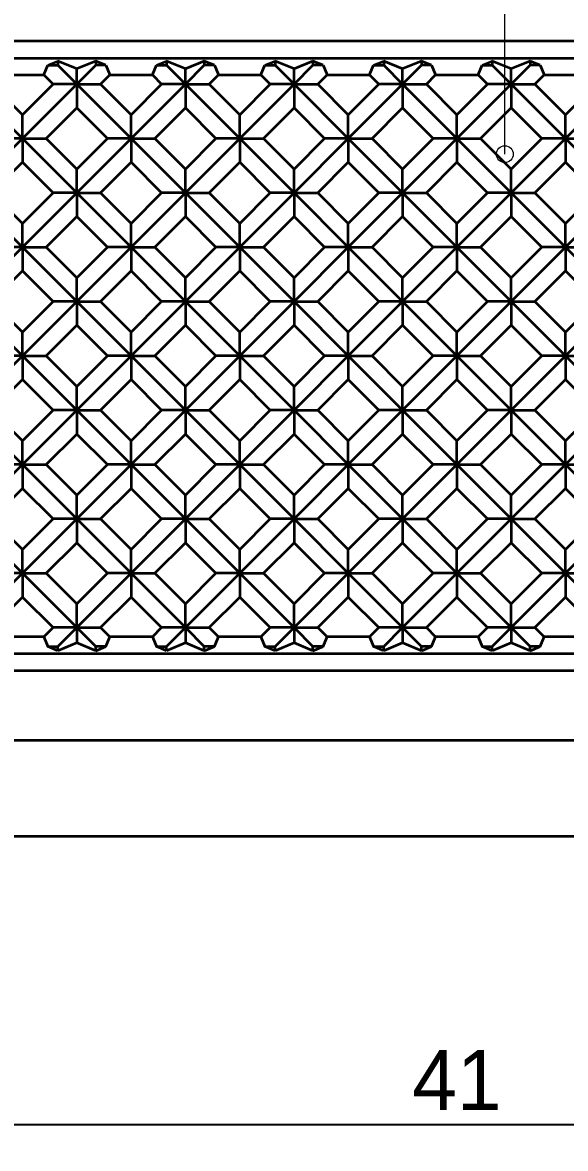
# Model space of a CAD drawing. Header units: millimetres. Extents: x 0 to 420, y 0 to 297.
# Drawn here: x 131.9 to 154.53, y 213 to 259.88 of the extents above; entities that cross this region are included whole.
import ezdxf

# ---------------------------------------------------------------- set-up
doc = ezdxf.new("R2010")
doc.units = ezdxf.units.MM
doc.layers.add('DIM', color=5, linetype='Continuous', lineweight=13)
doc.layers.add('VISIBLE', color=7, linetype='Continuous', lineweight=35)
doc.dimstyles.new('AUR', dxfattribs={"dimtxt": 2.5, "dimasz": 2, "dimexe": 1, "dimexo": 0.8, "dimgap": 0.6, "dimtad": 1, "dimdec": 3, "dimlfac": 0.5, "dimdsep": 46, "dimcen": 2.5, "dimclrd": 5, "dimclre": 5, "dimclrt": 7, "dimazin": 3, "dimtfac": 1, "dimtmove": 0, "dimatfit": 3})

msp = doc.modelspace()

# ---------------------------------------------------------------- linework, layer by layer
at = {"layer": 'DIM'}
msp.add_line((152, 254.4), (152, 265.8), dxfattribs=at)
msp.add_circle((152, 254.4), 0.35, dxfattribs=at)
at = {"layer": 'VISIBLE'}
for points in [[(187, 259.1), (113, 259.1)], [(113, 258.4), (187, 258.4)], [(132.7846, 257.7), (132.9503, 258.1)], [(132.9503, 258.1), (133.3745, 258.2757)], [(132.9503, 258.1), (133.3745, 258.1)], [(134.1608, 257.95), (133.3745, 258.2757)], [(133.3745, 258.2757), (133.3745, 258.1)], [(133.3745, 258.1), (134.1608, 257.3137)], [(134.9471, 258.2757), (134.1608, 257.95)], [(134.1608, 257.3137), (134.9471, 258.1)], [(134.1608, 257.3137), (134.1608, 257.95)], [(135.3714, 258.1), (134.9471, 258.2757)], [(134.9471, 258.2757), (134.9471, 258.1)], [(135.3714, 258.1), (134.9471, 258.1)], [(135.3714, 258.1), (135.537, 257.7)], [(137.3101, 257.7), (137.4757, 258.1)], [(137.4757, 258.1), (137.9, 258.2757)], [(137.4757, 258.1), (137.9, 258.1)], [(138.6863, 257.95), (137.9, 258.2757)], [(137.9, 258.2757), (137.9, 258.1)], [(137.9, 258.1), (138.6863, 257.3137)], [(139.4726, 258.2757), (138.6863, 257.95)], [(138.6863, 257.3137), (139.4726, 258.1)], [(138.6863, 257.3137), (138.6863, 257.95)], [(139.8968, 258.1), (139.4726, 258.2757)], [(139.4726, 258.2757), (139.4726, 258.1)], [(139.8968, 258.1), (139.4726, 258.1)], [(139.8968, 258.1), (140.0625, 257.7)], [(141.8355, 257.7), (142.0012, 258.1)], [(142.0012, 258.1), (142.4255, 258.2757)], [(142.0012, 258.1), (142.4255, 258.1)], [(143.2118, 257.95), (142.4255, 258.2757)], [(142.4255, 258.2757), (142.4255, 258.1)], [(142.4255, 258.1), (143.2118, 257.3137)], [(143.9981, 258.2757), (143.2118, 257.95)], [(143.2118, 257.3137), (143.9981, 258.1)], [(143.2118, 257.3137), (143.2118, 257.95)], [(144.4223, 258.1), (143.9981, 258.2757)], [(143.9981, 258.2757), (143.9981, 258.1)], [(144.4223, 258.1), (143.9981, 258.1)], [(144.4223, 258.1), (144.588, 257.7)], [(146.361, 257.7), (146.5267, 258.1)], [(146.5267, 258.1), (146.951, 258.2757)], [(146.5267, 258.1), (146.951, 258.1)], [(147.7373, 257.95), (146.951, 258.2757)], [(146.951, 258.2757), (146.951, 258.1)], [(146.951, 258.1), (147.7373, 257.3137)], [(148.5235, 258.2757), (147.7373, 257.95)], [(147.7373, 257.3137), (148.5235, 258.1)], [(147.7373, 257.3137), (147.7373, 257.95)], [(148.9478, 258.1), (148.5235, 258.2757)], [(148.5235, 258.2757), (148.5235, 258.1)], [(148.9478, 258.1), (148.5235, 258.1)], [(148.9478, 258.1), (149.1135, 257.7)], [(150.8865, 257.7), (151.0522, 258.1)], [(151.0522, 258.1), (151.4765, 258.2757)], [(151.0522, 258.1), (151.4765, 258.1)], [(152.2627, 257.95), (151.4765, 258.2757)], [(151.4765, 258.2757), (151.4765, 258.1)], [(151.4765, 258.1), (152.2627, 257.3137)], [(153.049, 258.2757), (152.2627, 257.95)], [(152.2627, 257.3137), (153.049, 258.1)], [(152.2627, 257.3137), (152.2627, 257.95)], [(153.4733, 258.1), (153.049, 258.2757)], [(153.049, 258.2757), (153.049, 258.1)], [(153.4733, 258.1), (153.049, 258.1)], [(153.4733, 258.1), (153.639, 257.7)], [(131.0116, 257.7), (132.7846, 257.7)], [(132.7846, 257.7), (133.1709, 257.3137)], [(135.1508, 257.3137), (135.537, 257.7)], [(135.537, 257.7), (137.3101, 257.7)], [(137.3101, 257.7), (137.6963, 257.3137)], [(139.6762, 257.3137), (140.0625, 257.7)], [(140.0625, 257.7), (141.8355, 257.7)], [(141.8355, 257.7), (142.2218, 257.3137)], [(144.2017, 257.3137), (144.588, 257.7)], [(144.588, 257.7), (146.361, 257.7)], [(146.361, 257.7), (146.7473, 257.3137)], [(148.7272, 257.3137), (149.1135, 257.7)], [(149.1135, 257.7), (150.8865, 257.7)], [(150.8865, 257.7), (151.2728, 257.3137)], [(153.2527, 257.3137), (153.639, 257.7)], [(153.639, 257.7), (155.412, 257.7)], [(129.6353, 257.3137), (131.8981, 255.051)], [(130.6253, 257.3137), (131.8981, 256.0409)], [(131.8981, 256.0409), (133.1709, 257.3137)], [(131.8981, 255.051), (134.1608, 257.3137)], [(134.1608, 257.3137), (133.1709, 257.3137)], [(134.1608, 257.3137), (135.1508, 257.3137)], [(134.1608, 257.3137), (136.4235, 255.051)], [(134.1608, 257.3137), (134.1608, 256.3238)], [(135.1508, 257.3137), (136.4235, 256.0409)], [(136.4235, 256.0409), (137.6963, 257.3137)], [(136.4235, 255.051), (138.6863, 257.3137)], [(138.6863, 257.3137), (137.6963, 257.3137)], [(138.6863, 257.3137), (139.6762, 257.3137)], [(138.6863, 257.3137), (140.949, 255.051)], [(138.6863, 257.3137), (138.6863, 256.3238)], [(139.6762, 257.3137), (140.949, 256.0409)], [(140.949, 256.0409), (142.2218, 257.3137)], [(140.949, 255.051), (143.2118, 257.3137)], [(143.2118, 257.3137), (142.2218, 257.3137)], [(143.2118, 257.3137), (144.2017, 257.3137)], [(143.2118, 257.3137), (145.4745, 255.051)], [(143.2118, 257.3137), (143.2118, 256.3238)], [(144.2017, 257.3137), (145.4745, 256.0409)], [(145.4745, 256.0409), (146.7473, 257.3137)], [(145.4745, 255.051), (147.7373, 257.3137)], [(147.7373, 257.3137), (146.7473, 257.3137)], [(147.7373, 257.3137), (148.7272, 257.3137)], [(147.7373, 257.3137), (150, 255.051)], [(147.7373, 257.3137), (147.7373, 256.3238)], [(148.7272, 257.3137), (150, 256.0409)], [(150, 256.0409), (151.2728, 257.3137)], [(150, 255.051), (152.2627, 257.3137)], [(152.2627, 257.3137), (151.2728, 257.3137)], [(152.2627, 257.3137), (153.2527, 257.3137)], [(152.2627, 257.3137), (154.5255, 255.051)], [(152.2627, 257.3137), (152.2627, 256.3238)], [(153.2527, 257.3137), (154.5255, 256.0409)], [(154.5255, 256.0409), (155.7983, 257.3137)], [(154.5255, 255.051), (156.7882, 257.3137)], [(131.8981, 255.051), (131.8981, 256.0409)], [(132.888, 255.051), (134.1608, 256.3238)], [(134.1608, 256.3238), (135.4336, 255.051)], [(136.4235, 255.051), (136.4235, 256.0409)], [(137.4135, 255.051), (138.6863, 256.3238)], [(138.6863, 256.3238), (139.9591, 255.051)], [(140.949, 255.051), (140.949, 256.0409)], [(141.939, 255.051), (143.2118, 256.3238)], [(143.2118, 256.3238), (144.4846, 255.051)], [(145.4745, 255.051), (145.4745, 256.0409)], [(146.4645, 255.051), (147.7373, 256.3238)], [(147.7373, 256.3238), (149.0101, 255.051)], [(150, 255.051), (150, 256.0409)], [(150.9899, 255.051), (152.2627, 256.3238)], [(152.2627, 256.3238), (153.5355, 255.051)], [(154.5255, 255.051), (154.5255, 256.0409)], [(129.6353, 252.7882), (131.8981, 255.051)], [(131.8981, 255.051), (130.9081, 255.051)], [(131.8981, 255.051), (132.888, 255.051)], [(131.8981, 255.051), (134.1608, 252.7882)], [(131.8981, 255.051), (131.8981, 254.061)], [(132.888, 255.051), (134.1608, 253.7782)], [(134.1608, 252.7882), (136.4235, 255.051)], [(134.1608, 253.7782), (135.4336, 255.051)], [(136.4235, 255.051), (135.4336, 255.051)], [(136.4235, 255.051), (137.4135, 255.051)], [(136.4235, 255.051), (138.6863, 252.7882)], [(136.4235, 255.051), (136.4235, 254.061)], [(137.4135, 255.051), (138.6863, 253.7782)], [(138.6863, 252.7882), (140.949, 255.051)], [(138.6863, 253.7782), (139.9591, 255.051)], [(140.949, 255.051), (139.9591, 255.051)], [(140.949, 255.051), (141.939, 255.051)], [(140.949, 255.051), (143.2118, 252.7882)], [(140.949, 255.051), (140.949, 254.061)], [(141.939, 255.051), (143.2118, 253.7782)], [(143.2118, 252.7882), (145.4745, 255.051)], [(143.2118, 253.7782), (144.4846, 255.051)], [(145.4745, 255.051), (144.4846, 255.051)], [(145.4745, 255.051), (146.4645, 255.051)], [(145.4745, 255.051), (147.7373, 252.7882)], [(145.4745, 255.051), (145.4745, 254.061)], [(146.4645, 255.051), (147.7373, 253.7782)], [(147.7373, 252.7882), (150, 255.051)], [(147.7373, 253.7782), (149.0101, 255.051)], [(150, 255.051), (149.0101, 255.051)], [(150, 255.051), (150.9899, 255.051)], [(150, 255.051), (152.2627, 252.7882)], [(150, 255.051), (150, 254.061)], [(150.9899, 255.051), (152.2627, 253.7782)], [(152.2627, 252.7882), (154.5255, 255.051)], [(152.2627, 253.7782), (153.5355, 255.051)], [(154.5255, 255.051), (153.5355, 255.051)], [(154.5255, 255.051), (155.5154, 255.051)], [(154.5255, 255.051), (156.7882, 252.7882)], [(154.5255, 255.051), (154.5255, 254.061)], [(130.6253, 252.7882), (131.8981, 254.061)], [(131.8981, 254.061), (133.1709, 252.7882)], [(134.1608, 252.7882), (134.1608, 253.7782)], [(135.1508, 252.7882), (136.4235, 254.061)], [(136.4235, 254.061), (137.6963, 252.7882)], [(138.6863, 252.7882), (138.6863, 253.7782)], [(139.6762, 252.7882), (140.949, 254.061)], [(140.949, 254.061), (142.2218, 252.7882)], [(143.2118, 252.7882), (143.2118, 253.7782)], [(144.2017, 252.7882), (145.4745, 254.061)], [(145.4745, 254.061), (146.7473, 252.7882)], [(147.7373, 252.7882), (147.7373, 253.7782)], [(148.7272, 252.7882), (150, 254.061)], [(150, 254.061), (151.2728, 252.7882)], [(152.2627, 252.7882), (152.2627, 253.7782)], [(153.2527, 252.7882), (154.5255, 254.061)], [(154.5255, 254.061), (155.7983, 252.7882)], [(129.6353, 252.7882), (131.8981, 250.5255)], [(130.6253, 252.7882), (131.8981, 251.5154)], [(131.8981, 250.5255), (134.1608, 252.7882)], [(131.8981, 251.5154), (133.1709, 252.7882)], [(134.1608, 252.7882), (133.1709, 252.7882)], [(134.1608, 252.7882), (135.1508, 252.7882)], [(134.1608, 252.7882), (136.4235, 250.5255)], [(134.1608, 252.7882), (134.1608, 251.7983)], [(135.1508, 252.7882), (136.4235, 251.5154)], [(136.4235, 250.5255), (138.6863, 252.7882)], [(136.4235, 251.5154), (137.6963, 252.7882)], [(138.6863, 252.7882), (137.6963, 252.7882)], [(138.6863, 252.7882), (139.6762, 252.7882)], [(138.6863, 252.7882), (140.949, 250.5255)], [(138.6863, 252.7882), (138.6863, 251.7983)], [(139.6762, 252.7882), (140.949, 251.5154)], [(140.949, 250.5255), (143.2118, 252.7882)], [(140.949, 251.5154), (142.2218, 252.7882)], [(143.2118, 252.7882), (142.2218, 252.7882)], [(143.2118, 252.7882), (144.2017, 252.7882)], [(143.2118, 252.7882), (145.4745, 250.5255)], [(143.2118, 252.7882), (143.2118, 251.7983)], [(144.2017, 252.7882), (145.4745, 251.5154)], [(145.4745, 250.5255), (147.7373, 252.7882)], [(145.4745, 251.5154), (146.7473, 252.7882)], [(147.7373, 252.7882), (146.7473, 252.7882)], [(147.7373, 252.7882), (148.7272, 252.7882)], [(147.7373, 252.7882), (150, 250.5255)], [(147.7373, 252.7882), (147.7373, 251.7983)], [(148.7272, 252.7882), (150, 251.5154)], [(150, 250.5255), (152.2627, 252.7882)], [(150, 251.5154), (151.2728, 252.7882)], [(152.2627, 252.7882), (151.2728, 252.7882)], [(152.2627, 252.7882), (153.2527, 252.7882)], [(152.2627, 252.7882), (154.5255, 250.5255)], [(152.2627, 252.7882), (152.2627, 251.7983)], [(153.2527, 252.7882), (154.5255, 251.5154)], [(154.5255, 250.5255), (156.7882, 252.7882)], [(154.5255, 251.5154), (155.7983, 252.7882)], [(132.888, 250.5255), (134.1608, 251.7983)], [(134.1608, 251.7983), (135.4336, 250.5255)], [(137.4135, 250.5255), (138.6863, 251.7983)], [(138.6863, 251.7983), (139.9591, 250.5255)], [(141.939, 250.5255), (143.2118, 251.7983)], [(143.2118, 251.7983), (144.4846, 250.5255)], [(146.4645, 250.5255), (147.7373, 251.7983)], [(147.7373, 251.7983), (149.0101, 250.5255)], [(150.9899, 250.5255), (152.2627, 251.7983)], [(152.2627, 251.7983), (153.5355, 250.5255)], [(131.8981, 250.5255), (131.8981, 251.5154)], [(136.4235, 250.5255), (136.4235, 251.5154)], [(140.949, 250.5255), (140.949, 251.5154)], [(145.4745, 250.5255), (145.4745, 251.5154)], [(150, 250.5255), (150, 251.5154)], [(154.5255, 250.5255), (154.5255, 251.5154)], [(129.6353, 248.2627), (131.8981, 250.5255)], [(131.8981, 250.5255), (130.9081, 250.5255)], [(131.8981, 250.5255), (132.888, 250.5255)], [(131.8981, 250.5255), (134.1608, 248.2627)], [(131.8981, 250.5255), (131.8981, 249.5355)], [(132.888, 250.5255), (134.1608, 249.2527)], [(134.1608, 248.2627), (136.4235, 250.5255)], [(134.1608, 249.2527), (135.4336, 250.5255)], [(136.4235, 250.5255), (135.4336, 250.5255)], [(136.4235, 250.5255), (137.4135, 250.5255)], [(136.4235, 250.5255), (138.6863, 248.2627)], [(136.4235, 250.5255), (136.4235, 249.5355)], [(137.4135, 250.5255), (138.6863, 249.2527)], [(138.6863, 248.2627), (140.949, 250.5255)], [(138.6863, 249.2527), (139.9591, 250.5255)], [(140.949, 250.5255), (139.9591, 250.5255)], [(140.949, 250.5255), (141.939, 250.5255)], [(140.949, 250.5255), (143.2118, 248.2627)], [(140.949, 250.5255), (140.949, 249.5355)], [(141.939, 250.5255), (143.2118, 249.2527)], [(143.2118, 248.2627), (145.4745, 250.5255)], [(143.2118, 249.2527), (144.4846, 250.5255)], [(145.4745, 250.5255), (144.4846, 250.5255)], [(145.4745, 250.5255), (146.4645, 250.5255)], [(145.4745, 250.5255), (147.7373, 248.2627)], [(145.4745, 250.5255), (145.4745, 249.5355)], [(146.4645, 250.5255), (147.7373, 249.2527)], [(147.7373, 248.2627), (150, 250.5255)], [(147.7373, 249.2527), (149.0101, 250.5255)], [(150, 250.5255), (149.0101, 250.5255)], [(150, 250.5255), (150.9899, 250.5255)], [(150, 250.5255), (152.2627, 248.2627)], [(150, 250.5255), (150, 249.5355)], [(150.9899, 250.5255), (152.2627, 249.2527)], [(152.2627, 248.2627), (154.5255, 250.5255)], [(152.2627, 249.2527), (153.5355, 250.5255)], [(154.5255, 250.5255), (153.5355, 250.5255)], [(154.5255, 250.5255), (155.5154, 250.5255)], [(154.5255, 250.5255), (156.7882, 248.2627)], [(154.5255, 250.5255), (154.5255, 249.5355)], [(130.6253, 248.2627), (131.8981, 249.5355)], [(131.8981, 249.5355), (133.1709, 248.2627)], [(135.1508, 248.2627), (136.4235, 249.5355)], [(136.4235, 249.5355), (137.6963, 248.2627)], [(139.6762, 248.2627), (140.949, 249.5355)], [(140.949, 249.5355), (142.2218, 248.2627)], [(144.2017, 248.2627), (145.4745, 249.5355)], [(145.4745, 249.5355), (146.7473, 248.2627)], [(148.7272, 248.2627), (150, 249.5355)], [(150, 249.5355), (151.2728, 248.2627)], [(153.2527, 248.2627), (154.5255, 249.5355)], [(154.5255, 249.5355), (155.7983, 248.2627)], [(134.1608, 248.2627), (134.1608, 249.2527)], [(138.6863, 248.2627), (138.6863, 249.2527)], [(143.2118, 248.2627), (143.2118, 249.2527)], [(147.7373, 248.2627), (147.7373, 249.2527)], [(152.2627, 248.2627), (152.2627, 249.2527)], [(129.6353, 248.2627), (131.8981, 246)], [(130.6253, 248.2627), (131.8981, 246.9899)], [(131.8981, 246), (134.1608, 248.2627)], [(131.8981, 246.9899), (133.1709, 248.2627)], [(134.1608, 248.2627), (133.1709, 248.2627)], [(134.1608, 248.2627), (135.1508, 248.2627)], [(134.1608, 248.2627), (136.4235, 246)], [(134.1608, 248.2627), (134.1608, 247.2728)], [(135.1508, 248.2627), (136.4235, 246.9899)], [(136.4235, 246), (138.6863, 248.2627)], [(136.4235, 246.9899), (137.6963, 248.2627)], [(138.6863, 248.2627), (137.6963, 248.2627)], [(138.6863, 248.2627), (139.6762, 248.2627)], [(138.6863, 248.2627), (140.949, 246)], [(138.6863, 248.2627), (138.6863, 247.2728)], [(139.6762, 248.2627), (140.949, 246.9899)], [(140.949, 246), (143.2118, 248.2627)], [(140.949, 246.9899), (142.2218, 248.2627)], [(143.2118, 248.2627), (142.2218, 248.2627)], [(143.2118, 248.2627), (144.2017, 248.2627)], [(143.2118, 248.2627), (145.4745, 246)], [(143.2118, 248.2627), (143.2118, 247.2728)], [(144.2017, 248.2627), (145.4745, 246.9899)], [(145.4745, 246), (147.7373, 248.2627)], [(145.4745, 246.9899), (146.7473, 248.2627)], [(147.7373, 248.2627), (146.7473, 248.2627)], [(147.7373, 248.2627), (148.7272, 248.2627)], [(147.7373, 248.2627), (150, 246)], [(147.7373, 248.2627), (147.7373, 247.2728)], [(148.7272, 248.2627), (150, 246.9899)], [(150, 246), (152.2627, 248.2627)], [(150, 246.9899), (151.2728, 248.2627)], [(152.2627, 248.2627), (151.2728, 248.2627)], [(152.2627, 248.2627), (153.2527, 248.2627)], [(152.2627, 248.2627), (154.5255, 246)], [(152.2627, 248.2627), (152.2627, 247.2728)], [(153.2527, 248.2627), (154.5255, 246.9899)], [(154.5255, 246), (156.7882, 248.2627)], [(154.5255, 246.9899), (155.7983, 248.2627)], [(132.888, 246), (134.1608, 247.2728)], [(134.1608, 247.2728), (135.4336, 246)], [(137.4135, 246), (138.6863, 247.2728)], [(138.6863, 247.2728), (139.9591, 246)], [(141.939, 246), (143.2118, 247.2728)], [(143.2118, 247.2728), (144.4846, 246)], [(146.4645, 246), (147.7373, 247.2728)], [(147.7373, 247.2728), (149.0101, 246)], [(150.9899, 246), (152.2627, 247.2728)], [(152.2627, 247.2728), (153.5355, 246)], [(131.8981, 246), (131.8981, 246.9899)], [(136.4235, 246), (136.4235, 246.9899)], [(140.949, 246), (140.949, 246.9899)], [(145.4745, 246), (145.4745, 246.9899)], [(150, 246), (150, 246.9899)], [(154.5255, 246), (154.5255, 246.9899)], [(129.6353, 243.7373), (131.8981, 246)], [(131.8981, 246), (130.9081, 246)], [(131.8981, 246), (131.8981, 245.0101)], [(131.8981, 246), (134.1608, 243.7373)], [(131.8981, 246), (132.888, 246)], [(132.888, 246), (134.1608, 244.7272)], [(134.1608, 243.7373), (136.4235, 246)], [(134.1608, 244.7272), (135.4336, 246)], [(136.4235, 246), (135.4336, 246)], [(136.4235, 246), (136.4235, 245.0101)], [(136.4235, 246), (138.6863, 243.7373)], [(136.4235, 246), (137.4135, 246)], [(137.4135, 246), (138.6863, 244.7272)], [(138.6863, 243.7373), (140.949, 246)], [(138.6863, 244.7272), (139.9591, 246)], [(140.949, 246), (139.9591, 246)], [(140.949, 246), (140.949, 245.0101)], [(140.949, 246), (143.2118, 243.7373)], [(140.949, 246), (141.939, 246)], [(141.939, 246), (143.2118, 244.7272)], [(143.2118, 243.7373), (145.4745, 246)], [(143.2118, 244.7272), (144.4846, 246)], [(145.4745, 246), (144.4846, 246)], [(145.4745, 246), (145.4745, 245.0101)], [(145.4745, 246), (147.7373, 243.7373)], [(145.4745, 246), (146.4645, 246)], [(146.4645, 246), (147.7373, 244.7272)], [(147.7373, 243.7373), (150, 246)], [(147.7373, 244.7272), (149.0101, 246)], [(150, 246), (149.0101, 246)], [(150, 246), (150, 245.0101)], [(150, 246), (152.2627, 243.7373)], [(150, 246), (150.9899, 246)], [(150.9899, 246), (152.2627, 244.7272)], [(152.2627, 243.7373), (154.5255, 246)], [(152.2627, 244.7272), (153.5355, 246)], [(154.5255, 246), (153.5355, 246)], [(154.5255, 246), (154.5255, 245.0101)], [(154.5255, 246), (156.7882, 243.7373)], [(154.5255, 246), (155.5154, 246)], [(130.6253, 243.7373), (131.8981, 245.0101)], [(131.8981, 245.0101), (133.1709, 243.7373)], [(134.1608, 243.7373), (134.1608, 244.7272)], [(135.1508, 243.7373), (136.4235, 245.0101)], [(136.4235, 245.0101), (137.6963, 243.7373)], [(138.6863, 243.7373), (138.6863, 244.7272)], [(139.6762, 243.7373), (140.949, 245.0101)], [(140.949, 245.0101), (142.2218, 243.7373)], [(143.2118, 243.7373), (143.2118, 244.7272)], [(144.2017, 243.7373), (145.4745, 245.0101)], [(145.4745, 245.0101), (146.7473, 243.7373)], [(147.7373, 243.7373), (147.7373, 244.7272)], [(148.7272, 243.7373), (150, 245.0101)], [(150, 245.0101), (151.2728, 243.7373)], [(152.2627, 243.7373), (152.2627, 244.7272)], [(153.2527, 243.7373), (154.5255, 245.0101)], [(154.5255, 245.0101), (155.7983, 243.7373)], [(129.6353, 243.7373), (131.8981, 241.4745)], [(130.6253, 243.7373), (131.8981, 242.4645)], [(131.8981, 241.4745), (134.1608, 243.7373)], [(131.8981, 242.4645), (133.1709, 243.7373)], [(134.1608, 243.7373), (133.1709, 243.7373)], [(134.1608, 243.7373), (134.1608, 242.7473)], [(134.1608, 243.7373), (136.4235, 241.4745)], [(134.1608, 243.7373), (135.1508, 243.7373)], [(135.1508, 243.7373), (136.4235, 242.4645)], [(136.4235, 241.4745), (138.6863, 243.7373)], [(136.4235, 242.4645), (137.6963, 243.7373)], [(138.6863, 243.7373), (137.6963, 243.7373)], [(138.6863, 243.7373), (138.6863, 242.7473)], [(138.6863, 243.7373), (140.949, 241.4745)], [(138.6863, 243.7373), (139.6762, 243.7373)], [(139.6762, 243.7373), (140.949, 242.4645)], [(140.949, 241.4745), (143.2118, 243.7373)], [(140.949, 242.4645), (142.2218, 243.7373)], [(143.2118, 243.7373), (142.2218, 243.7373)], [(143.2118, 243.7373), (143.2118, 242.7473)], [(143.2118, 243.7373), (145.4745, 241.4745)], [(143.2118, 243.7373), (144.2017, 243.7373)], [(144.2017, 243.7373), (145.4745, 242.4645)], [(145.4745, 241.4745), (147.7373, 243.7373)], [(145.4745, 242.4645), (146.7473, 243.7373)], [(147.7373, 243.7373), (146.7473, 243.7373)], [(147.7373, 243.7373), (147.7373, 242.7473)], [(147.7373, 243.7373), (150, 241.4745)], [(147.7373, 243.7373), (148.7272, 243.7373)], [(148.7272, 243.7373), (150, 242.4645)], [(150, 241.4745), (152.2627, 243.7373)], [(150, 242.4645), (151.2728, 243.7373)], [(152.2627, 243.7373), (151.2728, 243.7373)], [(152.2627, 243.7373), (152.2627, 242.7473)], [(152.2627, 243.7373), (154.5255, 241.4745)], [(152.2627, 243.7373), (153.2527, 243.7373)], [(153.2527, 243.7373), (154.5255, 242.4645)], [(154.5255, 241.4745), (156.7882, 243.7373)], [(154.5255, 242.4645), (155.7983, 243.7373)], [(131.8981, 241.4745), (131.8981, 242.4645)], [(132.888, 241.4745), (134.1608, 242.7473)], [(134.1608, 242.7473), (135.4336, 241.4745)], [(136.4235, 241.4745), (136.4235, 242.4645)], [(137.4135, 241.4745), (138.6863, 242.7473)], [(138.6863, 242.7473), (139.9591, 241.4745)], [(140.949, 241.4745), (140.949, 242.4645)], [(141.939, 241.4745), (143.2118, 242.7473)], [(143.2118, 242.7473), (144.4846, 241.4745)], [(145.4745, 241.4745), (145.4745, 242.4645)], [(146.4645, 241.4745), (147.7373, 242.7473)], [(147.7373, 242.7473), (149.0101, 241.4745)], [(150, 241.4745), (150, 242.4645)], [(150.9899, 241.4745), (152.2627, 242.7473)], [(152.2627, 242.7473), (153.5355, 241.4745)], [(154.5255, 241.4745), (154.5255, 242.4645)], [(129.6353, 239.2118), (131.8981, 241.4745)], [(131.8981, 241.4745), (130.9081, 241.4745)], [(131.8981, 241.4745), (131.8981, 240.4846)], [(131.8981, 241.4745), (134.1608, 239.2118)], [(131.8981, 241.4745), (132.888, 241.4745)], [(132.888, 241.4745), (134.1608, 240.2017)], [(134.1608, 239.2118), (136.4235, 241.4745)], [(134.1608, 240.2017), (135.4336, 241.4745)], [(136.4235, 241.4745), (135.4336, 241.4745)], [(136.4235, 241.4745), (136.4235, 240.4846)], [(136.4235, 241.4745), (138.6863, 239.2118)], [(136.4235, 241.4745), (137.4135, 241.4745)], [(137.4135, 241.4745), (138.6863, 240.2017)], [(138.6863, 239.2118), (140.949, 241.4745)], [(138.6863, 240.2017), (139.9591, 241.4745)], [(140.949, 241.4745), (139.9591, 241.4745)], [(140.949, 241.4745), (140.949, 240.4846)], [(140.949, 241.4745), (143.2118, 239.2118)], [(140.949, 241.4745), (141.939, 241.4745)], [(141.939, 241.4745), (143.2118, 240.2017)], [(143.2118, 239.2118), (145.4745, 241.4745)], [(143.2118, 240.2017), (144.4846, 241.4745)], [(145.4745, 241.4745), (144.4846, 241.4745)], [(145.4745, 241.4745), (145.4745, 240.4846)], [(145.4745, 241.4745), (147.7373, 239.2118)], [(145.4745, 241.4745), (146.4645, 241.4745)], [(146.4645, 241.4745), (147.7373, 240.2017)], [(147.7373, 239.2118), (150, 241.4745)], [(147.7373, 240.2017), (149.0101, 241.4745)], [(150, 241.4745), (149.0101, 241.4745)], [(150, 241.4745), (150, 240.4846)], [(150, 241.4745), (152.2627, 239.2118)], [(150, 241.4745), (150.9899, 241.4745)], [(150.9899, 241.4745), (152.2627, 240.2017)], [(152.2627, 239.2118), (154.5255, 241.4745)], [(152.2627, 240.2017), (153.5355, 241.4745)], [(154.5255, 241.4745), (153.5355, 241.4745)], [(154.5255, 241.4745), (154.5255, 240.4846)], [(154.5255, 241.4745), (156.7882, 239.2118)], [(154.5255, 241.4745), (155.5154, 241.4745)], [(130.6253, 239.2118), (131.8981, 240.4846)], [(131.8981, 240.4846), (133.1709, 239.2118)], [(134.1608, 239.2118), (134.1608, 240.2017)], [(135.1508, 239.2118), (136.4235, 240.4846)], [(136.4235, 240.4846), (137.6963, 239.2118)], [(138.6863, 239.2118), (138.6863, 240.2017)], [(139.6762, 239.2118), (140.949, 240.4846)], [(140.949, 240.4846), (142.2218, 239.2118)], [(143.2118, 239.2118), (143.2118, 240.2017)], [(144.2017, 239.2118), (145.4745, 240.4846)], [(145.4745, 240.4846), (146.7473, 239.2118)], [(147.7373, 239.2118), (147.7373, 240.2017)], [(148.7272, 239.2118), (150, 240.4846)], [(150, 240.4846), (151.2728, 239.2118)], [(152.2627, 239.2118), (152.2627, 240.2017)], [(153.2527, 239.2118), (154.5255, 240.4846)], [(154.5255, 240.4846), (155.7983, 239.2118)], [(129.6353, 239.2118), (131.8981, 236.949)], [(130.6253, 239.2118), (131.8981, 237.939)], [(131.8981, 236.949), (134.1608, 239.2118)], [(131.8981, 237.939), (133.1709, 239.2118)], [(134.1608, 239.2118), (133.1709, 239.2118)], [(134.1608, 239.2118), (134.1608, 238.2218)], [(134.1608, 239.2118), (136.4235, 236.949)], [(134.1608, 239.2118), (135.1508, 239.2118)], [(135.1508, 239.2118), (136.4235, 237.939)], [(136.4235, 236.949), (138.6863, 239.2118)], [(136.4235, 237.939), (137.6963, 239.2118)], [(138.6863, 239.2118), (137.6963, 239.2118)], [(138.6863, 239.2118), (138.6863, 238.2218)], [(138.6863, 239.2118), (140.949, 236.949)], [(138.6863, 239.2118), (139.6762, 239.2118)], [(139.6762, 239.2118), (140.949, 237.939)], [(140.949, 236.949), (143.2118, 239.2118)], [(140.949, 237.939), (142.2218, 239.2118)], [(143.2118, 239.2118), (142.2218, 239.2118)], [(143.2118, 239.2118), (143.2118, 238.2218)], [(143.2118, 239.2118), (145.4745, 236.949)], [(143.2118, 239.2118), (144.2017, 239.2118)], [(144.2017, 239.2118), (145.4745, 237.939)], [(145.4745, 236.949), (147.7373, 239.2118)], [(145.4745, 237.939), (146.7473, 239.2118)], [(147.7373, 239.2118), (146.7473, 239.2118)], [(147.7373, 239.2118), (147.7373, 238.2218)], [(147.7373, 239.2118), (150, 236.949)], [(147.7373, 239.2118), (148.7272, 239.2118)], [(148.7272, 239.2118), (150, 237.939)], [(150, 236.949), (152.2627, 239.2118)], [(150, 237.939), (151.2728, 239.2118)], [(152.2627, 239.2118), (151.2728, 239.2118)], [(152.2627, 239.2118), (152.2627, 238.2218)], [(152.2627, 239.2118), (154.5255, 236.949)], [(152.2627, 239.2118), (153.2527, 239.2118)], [(153.2527, 239.2118), (154.5255, 237.939)], [(154.5255, 236.949), (156.7882, 239.2118)], [(154.5255, 237.939), (155.7983, 239.2118)], [(132.888, 236.949), (134.1608, 238.2218)], [(134.1608, 238.2218), (135.4336, 236.949)], [(137.4135, 236.949), (138.6863, 238.2218)], [(138.6863, 238.2218), (139.9591, 236.949)], [(141.939, 236.949), (143.2118, 238.2218)], [(143.2118, 238.2218), (144.4846, 236.949)], [(146.4645, 236.949), (147.7373, 238.2218)], [(147.7373, 238.2218), (149.0101, 236.949)], [(150.9899, 236.949), (152.2627, 238.2218)], [(152.2627, 238.2218), (153.5355, 236.949)], [(131.8981, 236.949), (131.8981, 237.939)], [(136.4235, 236.949), (136.4235, 237.939)], [(140.949, 236.949), (140.949, 237.939)], [(145.4745, 236.949), (145.4745, 237.939)], [(150, 236.949), (150, 237.939)], [(154.5255, 236.949), (154.5255, 237.939)], [(129.6353, 234.6863), (131.8981, 236.949)], [(131.8981, 236.949), (130.9081, 236.949)], [(131.8981, 236.949), (131.8981, 235.9591)], [(131.8981, 236.949), (134.1608, 234.6863)], [(131.8981, 236.949), (132.888, 236.949)], [(132.888, 236.949), (134.1608, 235.6762)], [(134.1608, 234.6863), (136.4235, 236.949)], [(134.1608, 235.6762), (135.4336, 236.949)], [(136.4235, 236.949), (135.4336, 236.949)], [(136.4235, 236.949), (136.4235, 235.9591)], [(136.4235, 236.949), (138.6863, 234.6863)], [(136.4235, 236.949), (137.4135, 236.949)], [(137.4135, 236.949), (138.6863, 235.6762)], [(138.6863, 234.6863), (140.949, 236.949)], [(138.6863, 235.6762), (139.9591, 236.949)], [(140.949, 236.949), (139.9591, 236.949)], [(140.949, 236.949), (140.949, 235.9591)], [(140.949, 236.949), (143.2118, 234.6863)], [(140.949, 236.949), (141.939, 236.949)], [(141.939, 236.949), (143.2118, 235.6762)], [(143.2118, 234.6863), (145.4745, 236.949)], [(143.2118, 235.6762), (144.4846, 236.949)], [(145.4745, 236.949), (144.4846, 236.949)], [(145.4745, 236.949), (145.4745, 235.9591)], [(145.4745, 236.949), (147.7373, 234.6863)], [(145.4745, 236.949), (146.4645, 236.949)], [(146.4645, 236.949), (147.7373, 235.6762)], [(147.7373, 234.6863), (150, 236.949)], [(147.7373, 235.6762), (149.0101, 236.949)], [(150, 236.949), (149.0101, 236.949)], [(150, 236.949), (150, 235.9591)], [(150, 236.949), (152.2627, 234.6863)], [(150, 236.949), (150.9899, 236.949)], [(150.9899, 236.949), (152.2627, 235.6762)], [(152.2627, 234.6863), (154.5255, 236.949)], [(152.2627, 235.6762), (153.5355, 236.949)], [(154.5255, 236.949), (153.5355, 236.949)], [(154.5255, 236.949), (154.5255, 235.9591)], [(154.5255, 236.949), (156.7882, 234.6863)], [(154.5255, 236.949), (155.5154, 236.949)], [(130.6253, 234.6863), (131.8981, 235.9591)], [(131.8981, 235.9591), (133.1709, 234.6863)], [(135.1508, 234.6863), (136.4235, 235.9591)], [(136.4235, 235.9591), (137.6963, 234.6863)], [(139.6762, 234.6863), (140.949, 235.9591)], [(140.949, 235.9591), (142.2218, 234.6863)], [(144.2017, 234.6863), (145.4745, 235.9591)], [(145.4745, 235.9591), (146.7473, 234.6863)], [(148.7272, 234.6863), (150, 235.9591)], [(150, 235.9591), (151.2728, 234.6863)], [(153.2527, 234.6863), (154.5255, 235.9591)], [(154.5255, 235.9591), (155.7983, 234.6863)], [(134.1608, 234.6863), (134.1608, 235.6762)], [(138.6863, 234.6863), (138.6863, 235.6762)], [(143.2118, 234.6863), (143.2118, 235.6762)], [(147.7373, 234.6863), (147.7373, 235.6762)], [(152.2627, 234.6863), (152.2627, 235.6762)], [(132.7846, 234.3), (133.1709, 234.6863)], [(134.1608, 234.6863), (133.1709, 234.6863)], [(133.3745, 233.9), (134.1608, 234.6863)], [(134.1608, 234.6863), (134.1608, 234.05)], [(134.1608, 234.6863), (134.9471, 233.9)], [(134.1608, 234.6863), (135.1508, 234.6863)], [(135.1508, 234.6863), (135.537, 234.3)], [(137.3101, 234.3), (137.6963, 234.6863)], [(138.6863, 234.6863), (137.6963, 234.6863)], [(137.9, 233.9), (138.6863, 234.6863)], [(138.6863, 234.6863), (138.6863, 234.05)], [(138.6863, 234.6863), (139.4726, 233.9)], [(138.6863, 234.6863), (139.6762, 234.6863)], [(139.6762, 234.6863), (140.0625, 234.3)], [(141.8355, 234.3), (142.2218, 234.6863)], [(143.2118, 234.6863), (142.2218, 234.6863)], [(142.4255, 233.9), (143.2118, 234.6863)], [(143.2118, 234.6863), (143.2118, 234.05)], [(143.2118, 234.6863), (143.9981, 233.9)], [(143.2118, 234.6863), (144.2017, 234.6863)], [(144.2017, 234.6863), (144.588, 234.3)], [(146.361, 234.3), (146.7473, 234.6863)], [(147.7373, 234.6863), (146.7473, 234.6863)], [(146.951, 233.9), (147.7373, 234.6863)], [(147.7373, 234.6863), (147.7373, 234.05)], [(147.7373, 234.6863), (148.5235, 233.9)], [(147.7373, 234.6863), (148.7272, 234.6863)], [(148.7272, 234.6863), (149.1135, 234.3)], [(150.8865, 234.3), (151.2728, 234.6863)], [(152.2627, 234.6863), (151.2728, 234.6863)], [(151.4765, 233.9), (152.2627, 234.6863)], [(152.2627, 234.6863), (152.2627, 234.05)], [(152.2627, 234.6863), (153.049, 233.9)], [(152.2627, 234.6863), (153.2527, 234.6863)], [(153.2527, 234.6863), (153.639, 234.3)], [(132.7846, 234.3), (131.0116, 234.3)], [(132.7846, 234.3), (132.9503, 233.9)], [(134.1608, 234.05), (133.3745, 233.7243)], [(134.9471, 233.7243), (134.1608, 234.05)], [(135.3714, 233.9), (135.537, 234.3)], [(137.3101, 234.3), (135.537, 234.3)], [(137.3101, 234.3), (137.4757, 233.9)], [(138.6863, 234.05), (137.9, 233.7243)], [(139.4726, 233.7243), (138.6863, 234.05)], [(139.8968, 233.9), (140.0625, 234.3)], [(141.8355, 234.3), (140.0625, 234.3)], [(141.8355, 234.3), (142.0012, 233.9)], [(143.2118, 234.05), (142.4255, 233.7243)], [(143.9981, 233.7243), (143.2118, 234.05)], [(144.4223, 233.9), (144.588, 234.3)], [(146.361, 234.3), (144.588, 234.3)], [(146.361, 234.3), (146.5267, 233.9)], [(147.7373, 234.05), (146.951, 233.7243)], [(148.5235, 233.7243), (147.7373, 234.05)], [(148.9478, 233.9), (149.1135, 234.3)], [(150.8865, 234.3), (149.1135, 234.3)], [(150.8865, 234.3), (151.0522, 233.9)], [(152.2627, 234.05), (151.4765, 233.7243)], [(153.049, 233.7243), (152.2627, 234.05)], [(153.4733, 233.9), (153.639, 234.3)], [(155.412, 234.3), (153.639, 234.3)], [(187, 233.6), (113, 233.6)], [(133.3745, 233.7243), (132.9503, 233.9)], [(132.9503, 233.9), (133.3745, 233.9)], [(133.3745, 233.7243), (133.3745, 233.9)], [(134.9471, 233.7243), (135.3714, 233.9)], [(134.9471, 233.7243), (134.9471, 233.9)], [(135.3714, 233.9), (134.9471, 233.9)], [(137.9, 233.7243), (137.4757, 233.9)], [(137.4757, 233.9), (137.9, 233.9)], [(137.9, 233.7243), (137.9, 233.9)], [(139.4726, 233.7243), (139.8968, 233.9)], [(139.4726, 233.7243), (139.4726, 233.9)], [(139.8968, 233.9), (139.4726, 233.9)], [(142.4255, 233.7243), (142.0012, 233.9)], [(142.0012, 233.9), (142.4255, 233.9)], [(142.4255, 233.7243), (142.4255, 233.9)], [(143.9981, 233.7243), (144.4223, 233.9)], [(143.9981, 233.7243), (143.9981, 233.9)], [(144.4223, 233.9), (143.9981, 233.9)], [(146.951, 233.7243), (146.5267, 233.9)], [(146.5267, 233.9), (146.951, 233.9)], [(146.951, 233.7243), (146.951, 233.9)], [(148.5235, 233.7243), (148.9478, 233.9)], [(148.5235, 233.7243), (148.5235, 233.9)], [(148.9478, 233.9), (148.5235, 233.9)], [(151.4765, 233.7243), (151.0522, 233.9)], [(151.0522, 233.9), (151.4765, 233.9)], [(151.4765, 233.7243), (151.4765, 233.9)], [(153.049, 233.7243), (153.4733, 233.9)], [(153.049, 233.7243), (153.049, 233.9)], [(153.4733, 233.9), (153.049, 233.9)], [(113, 232.9), (187, 232.9)], [(36.4, 230), (215.2, 230)], [(36.4, 226), (212.8, 226)]]:
    msp.add_lwpolyline(points, dxfattribs=at)

# ---------------------------------------------------------------- dimensions: what is measured, and where the dimension line sits
at = {"layer": 'DIM'}
msp.add_linear_dim(base=(109, 214), p1=(109, 237.6), p2=(191, 237.6), dimstyle='AUR', dxfattribs=at).render()

doc.saveas('drawing.dxf')
